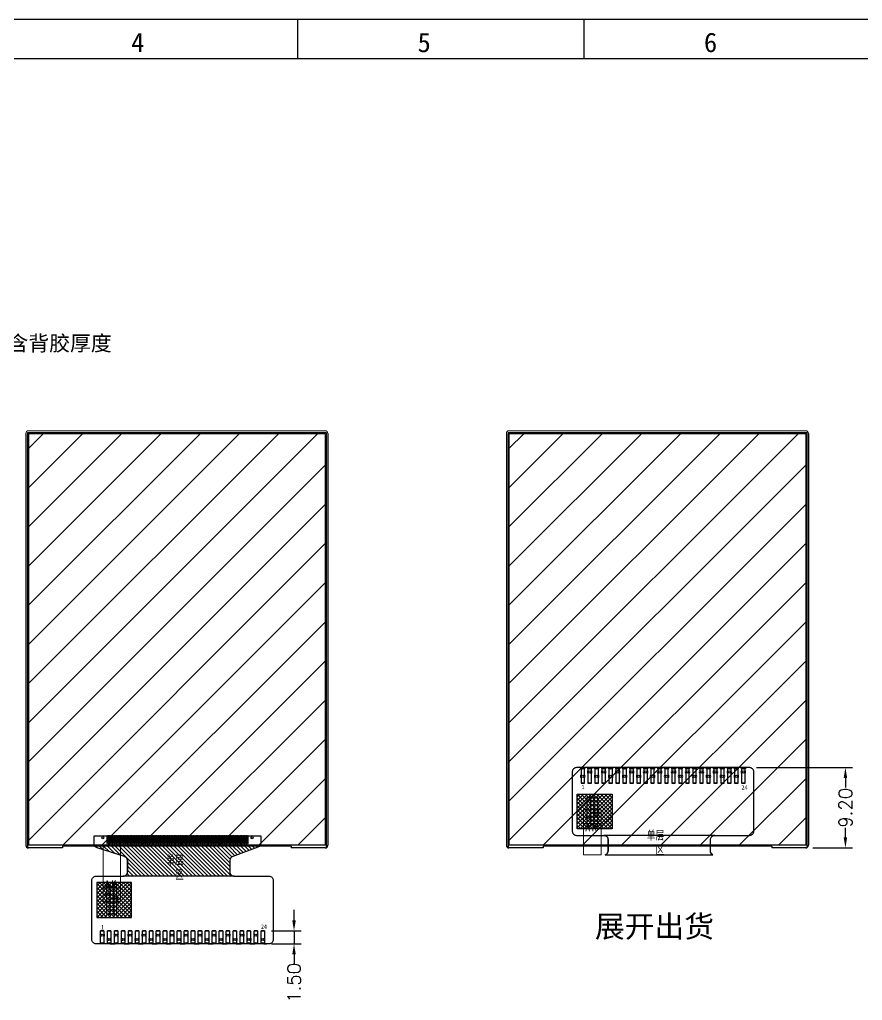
# Model space of a CAD drawing. Header units: millimetres. Extents: x 213 to 484, y 162 to 350.
# Drawn here: x 316.5 to 413.1, y 237.7 to 350.1 of the extents above; entities that cross this region are included whole.
import ezdxf

# ---------------------------------------------------------------- set-up
doc = ezdxf.new("R2010")
doc.units = ezdxf.units.MM
for name, color, linetype in [('2004AFPC', 7, 'Continuous'), ('blu', 6, 'Continuous'), ('DIM', 3, 'Continuous'), ('DRAWING', 7, 'Continuous'), ('FPC', 40, 'Continuous'), ('标 注', 3, 'Continuous')]:
    doc.layers.add(name, color=color, linetype=linetype)
doc.styles.add('RD', font='ROMAND.shx', dxfattribs={"width": 0.8})
doc.styles.get("Standard").update_dxf_attribs({"font": 'txt', "bigfont": 'gbcbig.shx'})
doc.styles.add('宋体', font='', dxfattribs={"width": 0.85, "height": 1})
doc.styles.get('宋体').set_extended_font_data('NSimSun')
doc.dimstyles.new('1206', dxfattribs={"dimtxt": 2.5, "dimasz": 1.8, "dimexe": 0.5, "dimexo": 0.625, "dimtad": 0, "dimzin": 9, "dimdsep": 46, "dimtxsty": 'Standard', "dimcen": 2.5, "dimazin": 0, "dimtfac": 1, "dimtmove": 0, "dimatfit": 3, "dimfxl": 1, "dimtolj": 1, "dimarcsym": 0})
doc.dimstyles.new('ISO-25$0', dxfattribs={"dimscale": 0.8, "dimtxt": 1.9, "dimasz": 1.5, "dimexe": 1, "dimexo": 1, "dimgap": 0.2, "dimtad": 0, "dimzin": 1, "dimdsep": 46, "dimtxsty": 'Standard', "dimcen": 2.5, "dimadec": 0, "dimazin": 0, "dimtp": 1.2, "dimtm": 1.2, "dimtfac": 1, "dimtmove": 0, "dimatfit": 3, "dimfxl": 1, "dimtolj": 1, "dimarcsym": 0})

# ---------------------------------------------------------------- blocks, each defined once
blk = doc.blocks.new('_ClosedBlank')
at = {"layer": 'DIM', "color": 0, "linetype": 'Continuous', "lineweight": -2}
for p, q in [((-1, 0.167), (0, 0)), ((-1, 0.167), (-1, -0.167)), ((0, 0), (-1, -0.167))]:
    blk.add_line(p, q, dxfattribs=at)
blk = doc.blocks.new('*D2')
at = {"layer": 'Defpoints', "color": 0, "ltscale": 3}
for p in [(293.88, 312.91), (293.88, 302.98), (291.94, 302.18)]:
    blk.add_point(p, dxfattribs=at)
at = {"layer": 'DIM', "lineweight": -2, "ltscale": 3}
for p, q in [((290.68, 312.91), (289.42, 312.91)), ((291.94, 302.62), (291.94, 313.26)), ((291.94, 312.91), (293.88, 312.91)), ((293.88, 303.42), (293.88, 313.26)), ((295.14, 312.91), (296.4, 312.91))]:
    blk.add_line(p, q, dxfattribs=at)
at = {"layer": 'DIM', "lineweight": -2, "ltscale": 3, "xscale": 1.26, "yscale": 1.26, "zscale": 1.26}
blk.add_blockref('_ClosedBlank', (291.94, 312.91), dxfattribs=at)
at = {"layer": 'DIM', "lineweight": -2, "ltscale": 3, "xscale": 1.26, "yscale": 1.26, "zscale": 1.26, "rotation": 180}
blk.add_blockref('_ClosedBlank', (293.88, 312.91), dxfattribs=at)
at = {"layer": 'DIM', "ltscale": 3, "insert": (312.18, 312.91), "char_height": 1.75, "attachment_point": 5}
blk.add_mtext('\\A1;{\\fSimSun|b0|i0|c134|p2;1.94%%P0.1MM不包含背胶厚度}', dxfattribs=at)
blk = doc.blocks.new('*D15')
at = {"color": 0, "lineweight": -2}
for p, q in [((400.94, 264.38), (411.93, 264.38)), ((411.13, 263.18), (411.13, 262.1)), ((411.13, 256.38), (411.13, 257.47)), ((407.39, 255.18), (411.93, 255.18))]:
    blk.add_line(p, q, dxfattribs=at)
at = {"color": 0}
for points in [[(410.93, 263.18), (411.33, 263.18), (411.13, 264.38)], [(410.93, 256.38), (411.33, 256.38), (411.13, 255.18)]]:
    blk.add_solid(points, dxfattribs=at)
at = {"layer": 'Defpoints', "color": 0}
for p in [(400.14, 264.38), (406.59, 255.18), (411.13, 255.18)]:
    blk.add_point(p, dxfattribs=at)
at = {"color": 0, "insert": (411.13, 259.78), "char_height": 1.52, "attachment_point": 5, "rotation": 90}
blk.add_mtext('\\A1;9.20', dxfattribs=at)
blk = doc.blocks.new('*D16')
at = {"color": 0, "lineweight": -2}
for p, q in [((347.97, 246.88), (347.97, 248.08)), ((345.4, 245.68), (348.77, 245.68)), ((347.97, 245.68), (347.97, 244.18)), ((345.4, 244.18), (348.77, 244.18)), ((347.97, 242.98), (347.97, 241.78))]:
    blk.add_line(p, q, dxfattribs=at)
at = {"color": 0}
for points in [[(347.77, 246.88), (348.17, 246.88), (347.97, 245.68)], [(347.77, 242.98), (348.17, 242.98), (347.97, 244.18)]]:
    blk.add_solid(points, dxfattribs=at)
at = {"layer": 'Defpoints', "color": 0}
for p in [(344.6, 245.68), (344.6, 244.18), (347.97, 244.18)]:
    blk.add_point(p, dxfattribs=at)
at = {"color": 0, "insert": (347.97, 239.72), "char_height": 1.52, "attachment_point": 5, "rotation": 90}
blk.add_mtext('\\A1;1.50', dxfattribs=at)

msp = doc.modelspace()

# ---------------------------------------------------------------- hatches: boundary and pattern name
h = msp.add_hatch()
h.set_pattern_fill('ANSI37', color=2, scale=0.1, style=0)
h.set_pattern_definition([(225, (667.2451, 508.83823), (0.2245064, -0.2245064), []), (315, (667.2451, 508.83823), (0.2245064, 0.2245064), [])])
h.paths.add_polyline_path([(380.416, 261.348), (380.416, 257.348), (384.416, 257.348), (384.416, 261.348)])
h = msp.add_hatch()
h.set_pattern_fill('ANSI31', color=256, scale=0.1, style=0)
h.set_pattern_definition([(135, (628.23142, 0), (0.2245064, 0.2245064), [])])
h.paths.add_polyline_path([(328.896, 253.727, 0.3183515), (328.561, 254.199), (328.091, 254.346), (328.091, 255.382), (344.02, 255.382, -0.1120136), (343.834, 255.262), (340.949, 254.199, 0.314263), (340.621, 253.73), (340.621, 252.448, 0.4142136), (341.121, 251.948), (328.396, 251.948, 0.4142136), (328.896, 252.448)])
h.paths.add_polyline_path([(326.091, 255.382), (328.091, 255.382), (328.091, 254.346), (326.091, 254.974)])
h.paths.add_polyline_path([(325.433, 255.181, -0.1782075), (325.152, 255.382), (326.091, 255.382), (326.091, 254.974)])
h.paths.add_polyline_path([(335.585, 254.445), (333.055, 254.445), (333.055, 252.89), (335.585, 252.89)], flags=24)
h = msp.add_hatch()
h.set_pattern_fill('ANSI37', color=2, scale=0.1, style=0)
h.set_pattern_definition([(135, (612.19918, -0.27343), (0.2245064, 0.2245064), []), (45, (612.19918, -0.27343), (0.2245064, -0.2245064), [])])
h.paths.add_polyline_path([(329.371, 247.216), (329.371, 251.216), (325.371, 251.216), (325.371, 247.216)])
at = {"layer": 'DIM'}
h = msp.add_hatch(dxfattribs=at)
h.set_pattern_fill('ANSI31', color=2, style=0)
h.set_pattern_definition([(45, (-1861.375, 232.3857), (-2.245064, 2.245064), [])])
h.paths.add_polyline_path([(351.546, 302.682), (317.546, 302.682), (317.546, 255.482), (351.546, 255.482)])
h = msp.add_hatch(dxfattribs=at)
h.set_pattern_fill('ANSI31', color=2, style=0)
h.set_pattern_definition([(45, (-1806.329, 232.3857), (-2.245064, 2.245064), [])])
h.paths.add_polyline_path([(406.592, 302.682), (372.592, 302.682), (372.592, 255.482), (406.592, 255.482)])

# ---------------------------------------------------------------- linework, layer by layer
for p, q in [((396.167, 256.617), (383.441, 256.617)), ((341.121, 251.948), (328.396, 251.948))]:
    msp.add_line(p, q)
at = {"color": 4}
msp.add_line((383.648, 254.382), (395.954, 254.382), dxfattribs=at)
for points in [[(395.954, 254.382, -0.2904101), (395.667, 254.835), (395.667, 256.117, -0.4142136), (396.167, 256.617), (400.142, 256.617, 0.4142136), (400.642, 257.117), (400.642, 263.882, 0.4142136), (400.142, 264.382), (380.342, 264.382, 0.4142136), (379.842, 263.882), (379.842, 257.117, 0.4142136), (380.342, 256.617), (383.441, 256.617, -0.4142136), (383.941, 256.117), (383.941, 254.835), (383.941, 256.117)], [(328.561, 254.199, -0.3183515), (328.896, 253.727, 0.3183515), (328.561, 254.199), (325.433, 255.181, -0.337288), (325.066, 255.663), (325.066, 256.582), (344.161, 256.582), (344.161, 255.731, -0.314263), (343.834, 255.262), (340.949, 254.199, 0.314263), (340.621, 253.73), (340.621, 252.448, 0.4142136), (341.121, 251.948), (345.096, 251.948, -0.4142136), (345.596, 251.448), (345.596, 244.682, -0.4142136), (345.096, 244.182), (325.296, 244.182, -0.4142136), (324.796, 244.682), (324.796, 251.448, -0.4142136), (325.296, 251.948), (328.396, 251.948, 0.4142136), (328.896, 252.448), (328.896, 253.73), (328.896, 252.448)]]:
    msp.add_lwpolyline(points, format="xyb", dxfattribs=at)
at = {"color": 2}
for points in [[(384.416, 257.348), (380.416, 257.348), (380.416, 261.348), (384.416, 261.348)], [(329.371, 251.216), (325.371, 251.216), (325.371, 247.216), (329.371, 247.216)]]:
    msp.add_lwpolyline(points, close=True, dxfattribs=at)
at = {"color": 5}
for points in [[(381.937, 257.592), (381.537, 257.592), (381.537, 260.992), (381.937, 260.992)], [(382.737, 257.592), (382.337, 257.592), (382.337, 260.992), (382.737, 260.992)], [(326.601, 256.582), (326.531, 256.582), (326.531, 255.682), (326.601, 255.682)], [(326.741, 256.582), (326.671, 256.582), (326.671, 255.682), (326.741, 255.682)], [(326.881, 256.582), (326.811, 256.582), (326.811, 255.682), (326.881, 255.682)], [(327.021, 256.582), (326.951, 256.582), (326.951, 255.682), (327.021, 255.682)], [(327.161, 256.582), (327.091, 256.582), (327.091, 255.682), (327.161, 255.682)], [(327.301, 256.582), (327.231, 256.582), (327.231, 255.682), (327.301, 255.682)], [(327.441, 256.582), (327.371, 256.582), (327.371, 255.682), (327.441, 255.682)], [(327.581, 256.582), (327.511, 256.582), (327.511, 255.682), (327.581, 255.682)], [(327.721, 256.582), (327.651, 256.582), (327.651, 255.682), (327.721, 255.682)], [(327.861, 256.582), (327.791, 256.582), (327.791, 255.682), (327.861, 255.682)], [(328.001, 256.582), (327.931, 256.582), (327.931, 255.682), (328.001, 255.682)], [(328.141, 256.582), (328.071, 256.582), (328.071, 255.682), (328.141, 255.682)], [(328.281, 256.582), (328.211, 256.582), (328.211, 255.682), (328.281, 255.682)], [(328.421, 256.582), (328.351, 256.582), (328.351, 255.682), (328.421, 255.682)], [(328.561, 256.582), (328.491, 256.582), (328.491, 255.682), (328.561, 255.682)], [(328.701, 256.582), (328.631, 256.582), (328.631, 255.682), (328.701, 255.682)], [(328.841, 256.582), (328.771, 256.582), (328.771, 255.682), (328.841, 255.682)], [(328.981, 256.582), (328.911, 256.582), (328.911, 255.682), (328.981, 255.682)], [(329.121, 256.582), (329.051, 256.582), (329.051, 255.682), (329.121, 255.682)], [(329.261, 256.582), (329.191, 256.582), (329.191, 255.682), (329.261, 255.682)], [(329.401, 256.582), (329.331, 256.582), (329.331, 255.682), (329.401, 255.682)], [(329.541, 256.582), (329.471, 256.582), (329.471, 255.682), (329.541, 255.682)], [(329.681, 256.582), (329.611, 256.582), (329.611, 255.682), (329.681, 255.682)], [(329.821, 256.582), (329.751, 256.582), (329.751, 255.682), (329.821, 255.682)], [(329.961, 256.582), (329.891, 256.582), (329.891, 255.682), (329.961, 255.682)], [(330.101, 256.582), (330.031, 256.582), (330.031, 255.682), (330.101, 255.682)], [(330.241, 256.582), (330.171, 256.582), (330.171, 255.682), (330.241, 255.682)], [(330.381, 256.582), (330.311, 256.582), (330.311, 255.682), (330.381, 255.682)], [(330.521, 256.582), (330.451, 256.582), (330.451, 255.682), (330.521, 255.682)], [(330.661, 256.582), (330.591, 256.582), (330.591, 255.682), (330.661, 255.682)], [(330.801, 256.582), (330.731, 256.582), (330.731, 255.682), (330.801, 255.682)], [(330.941, 256.582), (330.871, 256.582), (330.871, 255.682), (330.941, 255.682)], [(331.081, 256.582), (331.011, 256.582), (331.011, 255.682), (331.081, 255.682)], [(331.221, 256.582), (331.151, 256.582), (331.151, 255.682), (331.221, 255.682)], [(331.361, 256.582), (331.291, 256.582), (331.291, 255.682), (331.361, 255.682)], [(331.501, 256.582), (331.431, 256.582), (331.431, 255.682), (331.501, 255.682)], [(331.641, 256.582), (331.571, 256.582), (331.571, 255.682), (331.641, 255.682)], [(331.781, 256.582), (331.711, 256.582), (331.711, 255.682), (331.781, 255.682)], [(331.921, 256.582), (331.851, 256.582), (331.851, 255.682), (331.921, 255.682)], [(332.061, 256.582), (331.991, 256.582), (331.991, 255.682), (332.061, 255.682)], [(332.201, 256.582), (332.131, 256.582), (332.131, 255.682), (332.201, 255.682)], [(332.341, 256.582), (332.271, 256.582), (332.271, 255.682), (332.341, 255.682)], [(332.481, 256.582), (332.411, 256.582), (332.411, 255.682), (332.481, 255.682)], [(332.621, 256.582), (332.551, 256.582), (332.551, 255.682), (332.621, 255.682)], [(332.761, 256.582), (332.691, 256.582), (332.691, 255.682), (332.761, 255.682)], [(332.901, 256.582), (332.831, 256.582), (332.831, 255.682), (332.901, 255.682)], [(333.041, 256.582), (332.971, 256.582), (332.971, 255.682), (333.041, 255.682)], [(333.181, 256.582), (333.111, 256.582), (333.111, 255.682), (333.181, 255.682)], [(333.321, 256.582), (333.251, 256.582), (333.251, 255.682), (333.321, 255.682)], [(333.461, 256.582), (333.391, 256.582), (333.391, 255.682), (333.461, 255.682)], [(333.601, 256.582), (333.531, 256.582), (333.531, 255.682), (333.601, 255.682)], [(333.741, 256.582), (333.671, 256.582), (333.671, 255.682), (333.741, 255.682)], [(333.881, 256.582), (333.811, 256.582), (333.811, 255.682), (333.881, 255.682)], [(334.021, 256.582), (333.951, 256.582), (333.951, 255.682), (334.021, 255.682)], [(334.161, 256.582), (334.091, 256.582), (334.091, 255.682), (334.161, 255.682)], [(334.301, 256.582), (334.231, 256.582), (334.231, 255.682), (334.301, 255.682)], [(334.441, 256.582), (334.371, 256.582), (334.371, 255.682), (334.441, 255.682)], [(334.581, 256.582), (334.511, 256.582), (334.511, 255.682), (334.581, 255.682)], [(334.721, 256.582), (334.651, 256.582), (334.651, 255.682), (334.721, 255.682)], [(334.861, 256.582), (334.791, 256.582), (334.791, 255.682), (334.861, 255.682)], [(335.001, 256.582), (334.931, 256.582), (334.931, 255.682), (335.001, 255.682)], [(335.141, 256.582), (335.071, 256.582), (335.071, 255.682), (335.141, 255.682)], [(335.281, 256.582), (335.211, 256.582), (335.211, 255.682), (335.281, 255.682)], [(335.421, 256.582), (335.351, 256.582), (335.351, 255.682), (335.421, 255.682)], [(335.561, 256.582), (335.491, 256.582), (335.491, 255.682), (335.561, 255.682)], [(335.701, 256.582), (335.631, 256.582), (335.631, 255.682), (335.701, 255.682)], [(335.841, 256.582), (335.771, 256.582), (335.771, 255.682), (335.841, 255.682)], [(335.981, 256.582), (335.911, 256.582), (335.911, 255.682), (335.981, 255.682)], [(336.121, 256.582), (336.051, 256.582), (336.051, 255.682), (336.121, 255.682)], [(336.261, 256.582), (336.191, 256.582), (336.191, 255.682), (336.261, 255.682)], [(336.401, 256.582), (336.331, 256.582), (336.331, 255.682), (336.401, 255.682)], [(336.541, 256.582), (336.471, 256.582), (336.471, 255.682), (336.541, 255.682)], [(336.681, 256.582), (336.611, 256.582), (336.611, 255.682), (336.681, 255.682)], [(336.821, 256.582), (336.751, 256.582), (336.751, 255.682), (336.821, 255.682)], [(336.961, 256.582), (336.891, 256.582), (336.891, 255.682), (336.961, 255.682)], [(337.101, 256.582), (337.031, 256.582), (337.031, 255.682), (337.101, 255.682)], [(337.241, 256.582), (337.171, 256.582), (337.171, 255.682), (337.241, 255.682)], [(337.381, 256.582), (337.311, 256.582), (337.311, 255.682), (337.381, 255.682)], [(337.521, 256.582), (337.451, 256.582), (337.451, 255.682), (337.521, 255.682)], [(337.661, 256.582), (337.591, 256.582), (337.591, 255.682), (337.661, 255.682)], [(337.801, 256.582), (337.731, 256.582), (337.731, 255.682), (337.801, 255.682)], [(337.941, 256.582), (337.871, 256.582), (337.871, 255.682), (337.941, 255.682)], [(338.081, 256.582), (338.011, 256.582), (338.011, 255.682), (338.081, 255.682)], [(338.221, 256.582), (338.151, 256.582), (338.151, 255.682), (338.221, 255.682)], [(338.361, 256.582), (338.291, 256.582), (338.291, 255.682), (338.361, 255.682)], [(338.501, 256.582), (338.431, 256.582), (338.431, 255.682), (338.501, 255.682)], [(338.641, 256.582), (338.571, 256.582), (338.571, 255.682), (338.641, 255.682)], [(338.781, 256.582), (338.711, 256.582), (338.711, 255.682), (338.781, 255.682)], [(338.921, 256.582), (338.851, 256.582), (338.851, 255.682), (338.921, 255.682)], [(339.061, 256.582), (338.991, 256.582), (338.991, 255.682), (339.061, 255.682)], [(339.201, 256.582), (339.131, 256.582), (339.131, 255.682), (339.201, 255.682)], [(339.341, 256.582), (339.271, 256.582), (339.271, 255.682), (339.341, 255.682)], [(339.481, 256.582), (339.411, 256.582), (339.411, 255.682), (339.481, 255.682)], [(339.621, 256.582), (339.551, 256.582), (339.551, 255.682), (339.621, 255.682)], [(339.761, 256.582), (339.691, 256.582), (339.691, 255.682), (339.761, 255.682)], [(339.901, 256.582), (339.831, 256.582), (339.831, 255.682), (339.901, 255.682)], [(340.041, 256.582), (339.971, 256.582), (339.971, 255.682), (340.041, 255.682)], [(340.181, 256.582), (340.111, 256.582), (340.111, 255.682), (340.181, 255.682)], [(340.321, 256.582), (340.251, 256.582), (340.251, 255.682), (340.321, 255.682)], [(340.461, 256.582), (340.391, 256.582), (340.391, 255.682), (340.461, 255.682)], [(340.601, 256.582), (340.531, 256.582), (340.531, 255.682), (340.601, 255.682)], [(340.741, 256.582), (340.671, 256.582), (340.671, 255.682), (340.741, 255.682)], [(340.881, 256.582), (340.811, 256.582), (340.811, 255.682), (340.881, 255.682)], [(341.021, 256.582), (340.951, 256.582), (340.951, 255.682), (341.021, 255.682)], [(341.161, 256.582), (341.091, 256.582), (341.091, 255.682), (341.161, 255.682)], [(341.301, 256.582), (341.231, 256.582), (341.231, 255.682), (341.301, 255.682)], [(341.441, 256.582), (341.371, 256.582), (341.371, 255.682), (341.441, 255.682)], [(341.581, 256.582), (341.511, 256.582), (341.511, 255.682), (341.581, 255.682)], [(341.721, 256.582), (341.651, 256.582), (341.651, 255.682), (341.721, 255.682)], [(341.861, 256.582), (341.791, 256.582), (341.791, 255.682), (341.861, 255.682)], [(342.001, 256.582), (341.931, 256.582), (341.931, 255.682), (342.001, 255.682)], [(342.141, 256.582), (342.071, 256.582), (342.071, 255.682), (342.141, 255.682)], [(342.281, 256.582), (342.211, 256.582), (342.211, 255.682), (342.281, 255.682)], [(342.421, 256.582), (342.351, 256.582), (342.351, 255.682), (342.421, 255.682)], [(342.561, 256.582), (342.491, 256.582), (342.491, 255.682), (342.561, 255.682)], [(342.701, 256.582), (342.631, 256.582), (342.631, 255.682), (342.701, 255.682)], [(326.891, 250.972), (326.491, 250.972), (326.491, 247.572), (326.891, 247.572)], [(327.691, 250.972), (327.291, 250.972), (327.291, 247.572), (327.691, 247.572)]]:
    msp.add_lwpolyline(points, close=True, dxfattribs=at)
at = {"color": 4}
msp.add_lwpolyline([(383.607, 254.366, 0.3183515), (383.941, 254.838, -0.3183515), (383.607, 254.366)], format="xyb", close=True, dxfattribs=at)
at = {"color": 5}
for centre in [(326.066, 256.332), (343.166, 256.332)]:
    msp.add_circle(centre, 0.125, dxfattribs=at)
at = {"layer": '2004AFPC', "color": 30, "linetype": 'Continuous'}
for p, q in [((381.712, 264.382), (381.172, 264.382)), ((381.642, 264.382), (381.242, 264.382)), ((381.972, 264.382), (382.512, 264.382)), ((381.972, 264.382), (382.542, 264.382)), ((383.312, 264.382), (382.772, 264.382)), ((383.242, 264.382), (382.842, 264.382)), ((383.572, 264.382), (384.112, 264.382)), ((383.572, 264.382), (384.142, 264.382)), ((384.912, 264.382), (384.372, 264.382)), ((384.842, 264.382), (384.442, 264.382)), ((385.172, 264.382), (385.712, 264.382)), ((385.172, 264.382), (385.742, 264.382)), ((386.512, 264.382), (385.972, 264.382)), ((386.442, 264.382), (386.042, 264.382)), ((386.772, 264.382), (387.312, 264.382)), ((386.772, 264.382), (387.342, 264.382)), ((388.112, 264.382), (387.572, 264.382)), ((388.042, 264.382), (387.642, 264.382)), ((388.372, 264.382), (388.912, 264.382)), ((388.372, 264.382), (388.942, 264.382)), ((389.712, 264.382), (389.172, 264.382)), ((389.642, 264.382), (389.242, 264.382)), ((389.972, 264.382), (390.512, 264.382)), ((389.972, 264.382), (390.542, 264.382)), ((391.312, 264.382), (390.772, 264.382)), ((391.242, 264.382), (390.842, 264.382)), ((391.572, 264.382), (392.112, 264.382)), ((391.572, 264.382), (392.142, 264.382)), ((392.912, 264.382), (392.372, 264.382)), ((392.842, 264.382), (392.442, 264.382)), ((393.172, 264.382), (393.712, 264.382)), ((393.172, 264.382), (393.742, 264.382)), ((394.512, 264.382), (393.972, 264.382)), ((394.442, 264.382), (394.042, 264.382)), ((394.772, 264.382), (395.312, 264.382)), ((394.772, 264.382), (395.342, 264.382)), ((396.112, 264.382), (395.572, 264.382)), ((396.042, 264.382), (395.642, 264.382)), ((396.372, 264.382), (396.912, 264.382)), ((396.372, 264.382), (396.942, 264.382)), ((397.712, 264.382), (397.172, 264.382)), ((397.642, 264.382), (397.242, 264.382)), ((397.972, 264.382), (398.512, 264.382)), ((397.972, 264.382), (398.542, 264.382)), ((399.312, 264.382), (398.772, 264.382)), ((399.242, 264.382), (398.842, 264.382)), ((399.572, 264.382), (399.857, 264.382)), ((381.242, 262.582), (380.842, 262.582)), ((382.042, 262.582), (381.642, 262.582)), ((382.842, 262.582), (382.442, 262.582)), ((383.642, 262.582), (383.242, 262.582)), ((384.442, 262.582), (384.042, 262.582)), ((385.242, 262.582), (384.842, 262.582)), ((386.042, 262.582), (385.642, 262.582)), ((386.842, 262.582), (386.442, 262.582)), ((387.642, 262.582), (387.242, 262.582)), ((388.442, 262.582), (388.042, 262.582)), ((389.242, 262.582), (388.842, 262.582)), ((390.042, 262.582), (389.642, 262.582)), ((390.842, 262.582), (390.442, 262.582)), ((391.642, 262.582), (391.242, 262.582)), ((392.442, 262.582), (392.042, 262.582)), ((393.242, 262.582), (392.842, 262.582)), ((394.042, 262.582), (393.642, 262.582)), ((394.842, 262.582), (394.442, 262.582)), ((395.642, 262.582), (395.242, 262.582)), ((396.442, 262.582), (396.042, 262.582)), ((397.242, 262.582), (396.842, 262.582)), ((398.042, 262.582), (397.642, 262.582)), ((398.842, 262.582), (398.442, 262.582)), ((399.642, 262.582), (399.242, 262.582)), ((326.196, 245.682), (325.796, 245.682)), ((326.996, 245.682), (326.596, 245.682)), ((327.796, 245.682), (327.396, 245.682)), ((328.596, 245.682), (328.196, 245.682)), ((329.396, 245.682), (328.996, 245.682)), ((330.196, 245.682), (329.796, 245.682)), ((330.996, 245.682), (330.596, 245.682)), ((331.796, 245.682), (331.396, 245.682)), ((332.596, 245.682), (332.196, 245.682)), ((333.396, 245.682), (332.996, 245.682)), ((334.196, 245.682), (333.796, 245.682)), ((334.996, 245.682), (334.596, 245.682)), ((335.796, 245.682), (335.396, 245.682)), ((336.596, 245.682), (336.196, 245.682)), ((337.396, 245.682), (336.996, 245.682)), ((338.196, 245.682), (337.796, 245.682)), ((338.996, 245.682), (338.596, 245.682)), ((339.796, 245.682), (339.396, 245.682)), ((340.596, 245.682), (340.196, 245.682)), ((341.396, 245.682), (340.996, 245.682)), ((342.196, 245.682), (341.796, 245.682)), ((342.996, 245.682), (342.596, 245.682)), ((343.796, 245.682), (343.396, 245.682)), ((344.596, 245.682), (344.196, 245.682)), ((326.666, 244.182), (326.126, 244.182)), ((326.596, 244.182), (326.196, 244.182)), ((326.926, 244.182), (327.466, 244.182)), ((326.926, 244.182), (327.496, 244.182)), ((328.266, 244.182), (327.726, 244.182)), ((328.196, 244.182), (327.796, 244.182)), ((328.526, 244.182), (329.066, 244.182)), ((328.526, 244.182), (329.096, 244.182)), ((329.866, 244.182), (329.326, 244.182)), ((329.796, 244.182), (329.396, 244.182)), ((330.126, 244.182), (330.666, 244.182)), ((330.126, 244.182), (330.696, 244.182)), ((331.466, 244.182), (330.926, 244.182)), ((331.396, 244.182), (330.996, 244.182)), ((331.726, 244.182), (332.266, 244.182)), ((331.726, 244.182), (332.296, 244.182)), ((333.066, 244.182), (332.526, 244.182)), ((332.996, 244.182), (332.596, 244.182)), ((333.326, 244.182), (333.866, 244.182)), ((333.326, 244.182), (333.896, 244.182)), ((334.666, 244.182), (334.126, 244.182)), ((334.596, 244.182), (334.196, 244.182)), ((334.926, 244.182), (335.466, 244.182)), ((334.926, 244.182), (335.496, 244.182)), ((336.266, 244.182), (335.726, 244.182)), ((336.196, 244.182), (335.796, 244.182)), ((336.526, 244.182), (337.066, 244.182)), ((336.526, 244.182), (337.096, 244.182)), ((337.866, 244.182), (337.326, 244.182)), ((337.796, 244.182), (337.396, 244.182)), ((338.126, 244.182), (338.666, 244.182)), ((338.126, 244.182), (338.696, 244.182)), ((339.466, 244.182), (338.926, 244.182)), ((339.396, 244.182), (338.996, 244.182)), ((339.726, 244.182), (340.266, 244.182)), ((339.726, 244.182), (340.296, 244.182)), ((341.066, 244.182), (340.526, 244.182)), ((340.996, 244.182), (340.596, 244.182)), ((341.326, 244.182), (341.866, 244.182)), ((341.326, 244.182), (341.896, 244.182)), ((342.666, 244.182), (342.126, 244.182)), ((342.596, 244.182), (342.196, 244.182)), ((342.926, 244.182), (343.466, 244.182)), ((342.926, 244.182), (343.496, 244.182)), ((344.266, 244.182), (343.726, 244.182)), ((344.196, 244.182), (343.796, 244.182)), ((344.526, 244.182), (344.811, 244.182))]:
    msp.add_line(p, q, dxfattribs=at)
for points in [[(380.842, 264.216), (380.842, 263.549)], [(381.242, 263.549), (381.242, 264.216)], [(381.642, 264.216), (381.642, 264.049)], [(382.042, 264.049), (382.042, 264.216)], [(382.442, 264.216), (382.442, 263.549)], [(382.842, 263.549), (382.842, 264.216)], [(383.242, 264.216), (383.242, 264.049)], [(383.642, 264.049), (383.642, 264.216)], [(384.042, 264.216), (384.042, 263.549)], [(384.442, 263.549), (384.442, 264.216)], [(384.842, 264.216), (384.842, 264.049)], [(385.242, 264.049), (385.242, 264.216)], [(385.642, 264.216), (385.642, 263.549)], [(386.042, 263.549), (386.042, 264.216)], [(386.442, 264.216), (386.442, 264.049)], [(386.842, 264.049), (386.842, 264.216)], [(387.242, 264.216), (387.242, 263.549)], [(387.642, 263.549), (387.642, 264.216)], [(388.042, 264.216), (388.042, 264.049)], [(388.442, 264.049), (388.442, 264.216)], [(388.842, 264.216), (388.842, 263.549)], [(389.242, 263.549), (389.242, 264.216)], [(389.642, 264.216), (389.642, 264.049)], [(390.042, 264.049), (390.042, 264.216)], [(390.442, 264.216), (390.442, 263.549)], [(390.842, 263.549), (390.842, 264.216)], [(391.242, 264.216), (391.242, 264.049)], [(391.642, 264.049), (391.642, 264.216)], [(392.042, 264.216), (392.042, 263.549)], [(392.442, 263.549), (392.442, 264.216)], [(392.842, 264.216), (392.842, 264.049)], [(393.242, 264.049), (393.242, 264.216)], [(393.642, 264.216), (393.642, 263.549)], [(394.042, 263.549), (394.042, 264.216)], [(394.442, 264.216), (394.442, 264.049)], [(394.842, 264.049), (394.842, 264.216)], [(395.242, 264.216), (395.242, 263.549)], [(395.642, 263.549), (395.642, 264.216)], [(396.042, 264.216), (396.042, 264.049)], [(396.442, 264.049), (396.442, 264.216)], [(396.842, 264.216), (396.842, 263.549)], [(397.242, 263.549), (397.242, 264.216)], [(397.642, 264.216), (397.642, 264.049)], [(398.042, 264.049), (398.042, 264.216)], [(398.442, 264.216), (398.442, 263.549)], [(398.842, 263.549), (398.842, 264.216)], [(399.242, 264.216), (399.242, 264.049)], [(399.642, 264.049), (399.642, 264.216)], [(380.842, 263.216), (380.842, 262.582), (381.242, 262.582), (381.242, 263.216)], [(381.642, 263.716), (381.642, 262.582), (382.042, 262.582), (382.042, 263.716)], [(382.442, 263.216), (382.442, 262.582), (382.842, 262.582), (382.842, 263.216)], [(383.242, 263.716), (383.242, 262.582), (383.642, 262.582), (383.642, 263.716)], [(384.042, 263.216), (384.042, 262.582), (384.442, 262.582), (384.442, 263.216)], [(384.842, 263.716), (384.842, 262.582), (385.242, 262.582), (385.242, 263.716)], [(385.642, 263.216), (385.642, 262.582), (386.042, 262.582), (386.042, 263.216)], [(386.442, 263.716), (386.442, 262.582), (386.842, 262.582), (386.842, 263.716)], [(387.242, 263.216), (387.242, 262.582), (387.642, 262.582), (387.642, 263.216)], [(388.042, 263.716), (388.042, 262.582), (388.442, 262.582), (388.442, 263.716)], [(388.842, 263.216), (388.842, 262.582), (389.242, 262.582), (389.242, 263.216)], [(389.642, 263.716), (389.642, 262.582), (390.042, 262.582), (390.042, 263.716)], [(390.442, 263.216), (390.442, 262.582), (390.842, 262.582), (390.842, 263.216)], [(391.242, 263.716), (391.242, 262.582), (391.642, 262.582), (391.642, 263.716)], [(392.042, 263.216), (392.042, 262.582), (392.442, 262.582), (392.442, 263.216)], [(392.842, 263.716), (392.842, 262.582), (393.242, 262.582), (393.242, 263.716)], [(393.642, 263.216), (393.642, 262.582), (394.042, 262.582), (394.042, 263.216)], [(394.442, 263.716), (394.442, 262.582), (394.842, 262.582), (394.842, 263.716)], [(395.242, 263.216), (395.242, 262.582), (395.642, 262.582), (395.642, 263.216)], [(396.042, 263.716), (396.042, 262.582), (396.442, 262.582), (396.442, 263.716)], [(396.842, 263.216), (396.842, 262.582), (397.242, 262.582), (397.242, 263.216)], [(397.642, 263.716), (397.642, 262.582), (398.042, 262.582), (398.042, 263.716)], [(398.442, 263.216), (398.442, 262.582), (398.842, 262.582), (398.842, 263.216)], [(399.242, 263.716), (399.242, 262.582), (399.642, 262.582), (399.642, 263.716)], [(325.796, 245.349), (325.796, 245.682), (326.196, 245.682), (326.196, 245.349)], [(325.796, 244.349), (325.796, 245.016)], [(326.196, 245.016), (326.196, 244.349)], [(326.596, 244.849), (326.596, 245.682), (326.996, 245.682), (326.996, 244.849)], [(327.396, 245.349), (327.396, 245.682), (327.796, 245.682), (327.796, 245.349)], [(327.396, 244.349), (327.396, 245.016)], [(327.796, 245.016), (327.796, 244.349)], [(328.196, 244.849), (328.196, 245.682), (328.596, 245.682), (328.596, 244.849)], [(328.996, 245.349), (328.996, 245.682), (329.396, 245.682), (329.396, 245.349)], [(328.996, 244.349), (328.996, 245.016)], [(329.396, 245.016), (329.396, 244.349)], [(329.796, 244.849), (329.796, 245.682), (330.196, 245.682), (330.196, 244.849)], [(330.596, 245.349), (330.596, 245.682), (330.996, 245.682), (330.996, 245.349)], [(330.596, 244.349), (330.596, 245.016)], [(330.996, 245.016), (330.996, 244.349)], [(331.396, 244.849), (331.396, 245.682), (331.796, 245.682), (331.796, 244.849)], [(332.196, 245.349), (332.196, 245.682), (332.596, 245.682), (332.596, 245.349)], [(332.196, 244.349), (332.196, 245.016)], [(332.596, 245.016), (332.596, 244.349)], [(332.996, 244.849), (332.996, 245.682), (333.396, 245.682), (333.396, 244.849)], [(333.796, 245.349), (333.796, 245.682), (334.196, 245.682), (334.196, 245.349)], [(333.796, 244.349), (333.796, 245.016)], [(334.196, 245.016), (334.196, 244.349)], [(334.596, 244.849), (334.596, 245.682), (334.996, 245.682), (334.996, 244.849)], [(335.396, 245.349), (335.396, 245.682), (335.796, 245.682), (335.796, 245.349)], [(335.396, 244.349), (335.396, 245.016)], [(335.796, 245.016), (335.796, 244.349)], [(336.196, 244.849), (336.196, 245.682), (336.596, 245.682), (336.596, 244.849)], [(336.996, 245.349), (336.996, 245.682), (337.396, 245.682), (337.396, 245.349)], [(336.996, 244.349), (336.996, 245.016)], [(337.396, 245.016), (337.396, 244.349)], [(337.796, 244.849), (337.796, 245.682), (338.196, 245.682), (338.196, 244.849)], [(338.596, 245.349), (338.596, 245.682), (338.996, 245.682), (338.996, 245.349)], [(338.596, 244.349), (338.596, 245.016)], [(338.996, 245.016), (338.996, 244.349)], [(339.396, 244.849), (339.396, 245.682), (339.796, 245.682), (339.796, 244.849)], [(340.196, 245.349), (340.196, 245.682), (340.596, 245.682), (340.596, 245.349)], [(340.196, 244.349), (340.196, 245.016)], [(340.596, 245.016), (340.596, 244.349)], [(340.996, 244.849), (340.996, 245.682), (341.396, 245.682), (341.396, 244.849)], [(341.796, 245.349), (341.796, 245.682), (342.196, 245.682), (342.196, 245.349)], [(341.796, 244.349), (341.796, 245.016)], [(342.196, 245.016), (342.196, 244.349)], [(342.596, 244.849), (342.596, 245.682), (342.996, 245.682), (342.996, 244.849)], [(343.396, 245.349), (343.396, 245.682), (343.796, 245.682), (343.796, 245.349)], [(343.396, 244.349), (343.396, 245.016)], [(343.796, 245.016), (343.796, 244.349)], [(344.196, 244.849), (344.196, 245.682), (344.596, 245.682), (344.596, 244.849)], [(326.596, 244.349), (326.596, 244.516)], [(326.996, 244.516), (326.996, 244.349)], [(328.196, 244.349), (328.196, 244.516)], [(328.596, 244.516), (328.596, 244.349)], [(329.796, 244.349), (329.796, 244.516)], [(330.196, 244.516), (330.196, 244.349)], [(331.396, 244.349), (331.396, 244.516)], [(331.796, 244.516), (331.796, 244.349)], [(332.996, 244.349), (332.996, 244.516)], [(333.396, 244.516), (333.396, 244.349)], [(334.596, 244.349), (334.596, 244.516)], [(334.996, 244.516), (334.996, 244.349)], [(336.196, 244.349), (336.196, 244.516)], [(336.596, 244.516), (336.596, 244.349)], [(337.796, 244.349), (337.796, 244.516)], [(338.196, 244.516), (338.196, 244.349)], [(339.396, 244.349), (339.396, 244.516)], [(339.796, 244.516), (339.796, 244.349)], [(340.996, 244.349), (340.996, 244.516)], [(341.396, 244.516), (341.396, 244.349)], [(342.596, 244.349), (342.596, 244.516)], [(342.996, 244.516), (342.996, 244.349)], [(344.196, 244.349), (344.196, 244.516)], [(344.596, 244.516), (344.596, 244.349)]]:
    msp.add_lwpolyline(points, dxfattribs=at)
for centre in [(381.042, 263.382), (381.842, 263.882), (382.642, 263.382), (383.442, 263.882), (384.242, 263.382), (385.042, 263.882), (385.842, 263.382), (386.642, 263.882), (387.442, 263.382), (388.242, 263.882), (389.042, 263.382), (389.842, 263.882), (390.642, 263.382), (391.442, 263.882), (392.242, 263.382), (393.042, 263.882), (393.842, 263.382), (394.642, 263.882), (395.442, 263.382), (396.242, 263.882), (397.042, 263.382), (397.842, 263.882), (398.642, 263.382), (399.442, 263.882), (325.996, 245.182), (327.596, 245.182), (329.196, 245.182), (330.796, 245.182), (332.396, 245.182), (333.996, 245.182), (335.596, 245.182), (337.196, 245.182), (338.796, 245.182), (340.396, 245.182), (341.996, 245.182), (343.596, 245.182), (326.796, 244.682), (328.396, 244.682), (329.996, 244.682), (331.596, 244.682), (333.196, 244.682), (334.796, 244.682), (336.396, 244.682), (337.996, 244.682), (339.596, 244.682), (341.196, 244.682), (342.796, 244.682), (344.396, 244.682)]:
    msp.add_circle(centre, 0.13, dxfattribs=at)
for centre, radius, start, end in [((381.042, 264.382), 0.26, 180, 219.71514), ((381.042, 264.382), 0.13, 180, 0), ((381.042, 264.382), 0.26, 320.28486, 0), ((381.842, 264.382), 0.26, 180, 219.71514), ((381.842, 264.382), 0.13, 180, 0), ((381.842, 264.382), 0.26, 320.28486, 0), ((382.642, 264.382), 0.26, 180, 219.71514), ((382.642, 264.382), 0.13, 180, 0), ((382.642, 264.382), 0.26, 320.28486, 0), ((383.442, 264.382), 0.26, 180, 219.71514), ((383.442, 264.382), 0.13, 180, 0), ((383.442, 264.382), 0.26, 320.28486, 0), ((384.242, 264.382), 0.26, 180, 219.71514), ((384.242, 264.382), 0.13, 180, 0), ((384.242, 264.382), 0.26, 320.28486, 0), ((385.042, 264.382), 0.26, 180, 219.71514), ((385.042, 264.382), 0.13, 180, 0), ((385.042, 264.382), 0.26, 320.28486, 0), ((385.842, 264.382), 0.26, 180, 219.71514), ((385.842, 264.382), 0.13, 180, 0), ((385.842, 264.382), 0.26, 320.28486, 0), ((386.642, 264.382), 0.26, 180, 219.71514), ((386.642, 264.382), 0.13, 180, 0), ((386.642, 264.382), 0.26, 320.28486, 0), ((387.442, 264.382), 0.26, 180, 219.71514), ((387.442, 264.382), 0.13, 180, 0), ((387.442, 264.382), 0.26, 320.28486, 0), ((388.242, 264.382), 0.26, 180, 219.71514), ((388.242, 264.382), 0.13, 180, 0), ((388.242, 264.382), 0.26, 320.28486, 0), ((389.042, 264.382), 0.26, 180, 219.71514), ((389.042, 264.382), 0.13, 180, 0), ((389.042, 264.382), 0.26, 320.28486, 0), ((389.842, 264.382), 0.26, 180, 219.71514), ((389.842, 264.382), 0.13, 180, 0), ((389.842, 264.382), 0.26, 320.28486, 0), ((390.642, 264.382), 0.26, 180, 219.71514), ((390.642, 264.382), 0.13, 180, 0), ((390.642, 264.382), 0.26, 320.28486, 0), ((391.442, 264.382), 0.26, 180, 219.71514), ((391.442, 264.382), 0.13, 180, 0), ((391.442, 264.382), 0.26, 320.28486, 0), ((392.242, 264.382), 0.26, 180, 219.71514), ((392.242, 264.382), 0.13, 180, 0), ((392.242, 264.382), 0.26, 320.28486, 0), ((393.042, 264.382), 0.26, 180, 219.71514), ((393.042, 264.382), 0.13, 180, 0), ((393.042, 264.382), 0.26, 320.28486, 0), ((393.842, 264.382), 0.26, 180, 219.71514), ((393.842, 264.382), 0.13, 180, 0), ((393.842, 264.382), 0.26, 320.28486, 0), ((394.642, 264.382), 0.26, 180, 219.71514), ((394.642, 264.382), 0.13, 180, 0), ((394.642, 264.382), 0.26, 320.28486, 0), ((395.442, 264.382), 0.26, 180, 219.71514), ((395.442, 264.382), 0.13, 180, 0), ((395.442, 264.382), 0.26, 320.28486, 0), ((396.242, 264.382), 0.26, 180, 219.71514), ((396.242, 264.382), 0.13, 180, 0), ((396.242, 264.382), 0.26, 320.28486, 0), ((397.042, 264.382), 0.26, 180, 219.71514), ((397.042, 264.382), 0.13, 180, 0), ((397.042, 264.382), 0.26, 320.28486, 0), ((397.842, 264.382), 0.26, 180, 219.71514), ((397.842, 264.382), 0.13, 180, 0), ((397.842, 264.382), 0.26, 320.28486, 0), ((398.642, 264.382), 0.26, 180, 219.71514), ((398.642, 264.382), 0.13, 180, 0), ((398.642, 264.382), 0.26, 320.28486, 0), ((399.442, 264.382), 0.26, 180, 219.71514), ((399.442, 264.382), 0.13, 180, 0), ((399.442, 264.382), 0.26, 320.28486, 0), ((381.042, 263.382), 0.26, 140.28486, 219.71514), ((381.042, 263.382), 0.26, 320.28486, 39.71514), ((381.842, 263.882), 0.26, 140.28486, 219.71514), ((381.842, 263.882), 0.26, 320.28486, 39.71514), ((382.642, 263.382), 0.26, 140.28486, 219.71514), ((382.642, 263.382), 0.26, 320.28486, 39.71514), ((383.442, 263.882), 0.26, 140.28486, 219.71514), ((383.442, 263.882), 0.26, 320.28486, 39.71514), ((384.242, 263.382), 0.26, 140.28486, 219.71514), ((384.242, 263.382), 0.26, 320.28486, 39.71514), ((385.042, 263.882), 0.26, 140.28486, 219.71514), ((385.042, 263.882), 0.26, 320.28486, 39.71514), ((385.842, 263.382), 0.26, 140.28486, 219.71514), ((385.842, 263.382), 0.26, 320.28486, 39.71514), ((386.642, 263.882), 0.26, 140.28486, 219.71514), ((386.642, 263.882), 0.26, 320.28486, 39.71514), ((387.442, 263.382), 0.26, 140.28486, 219.71514), ((387.442, 263.382), 0.26, 320.28486, 39.71514), ((388.242, 263.882), 0.26, 140.28486, 219.71514), ((388.242, 263.882), 0.26, 320.28486, 39.71514), ((389.042, 263.382), 0.26, 140.28486, 219.71514), ((389.042, 263.382), 0.26, 320.28486, 39.71514), ((389.842, 263.882), 0.26, 140.28486, 219.71514), ((389.842, 263.882), 0.26, 320.28486, 39.71514), ((390.642, 263.382), 0.26, 140.28486, 219.71514), ((390.642, 263.382), 0.26, 320.28486, 39.71514), ((391.442, 263.882), 0.26, 140.28486, 219.71514), ((391.442, 263.882), 0.26, 320.28486, 39.71514), ((392.242, 263.382), 0.26, 140.28486, 219.71514), ((392.242, 263.382), 0.26, 320.28486, 39.71514), ((393.042, 263.882), 0.26, 140.28486, 219.71514), ((393.042, 263.882), 0.26, 320.28486, 39.71514), ((393.842, 263.382), 0.26, 140.28486, 219.71514), ((393.842, 263.382), 0.26, 320.28486, 39.71514), ((394.642, 263.882), 0.26, 140.28486, 219.71514), ((394.642, 263.882), 0.26, 320.28486, 39.71514), ((395.442, 263.382), 0.26, 140.28486, 219.71514), ((395.442, 263.382), 0.26, 320.28486, 39.71514), ((396.242, 263.882), 0.26, 140.28486, 219.71514), ((396.242, 263.882), 0.26, 320.28486, 39.71514), ((397.042, 263.382), 0.26, 140.28486, 219.71514), ((397.042, 263.382), 0.26, 320.28486, 39.71514), ((397.842, 263.882), 0.26, 140.28486, 219.71514), ((397.842, 263.882), 0.26, 320.28486, 39.71514), ((398.642, 263.382), 0.26, 140.28486, 219.71514), ((398.642, 263.382), 0.26, 320.28486, 39.71514), ((399.442, 263.882), 0.26, 140.28486, 219.71514), ((399.442, 263.882), 0.26, 320.28486, 39.71514), ((325.996, 245.182), 0.26, 140.28486, 219.71514), ((325.996, 245.182), 0.26, 320.28486, 39.71514), ((327.596, 245.182), 0.26, 140.28486, 219.71514), ((327.596, 245.182), 0.26, 320.28486, 39.71514), ((329.196, 245.182), 0.26, 140.28486, 219.71514), ((329.196, 245.182), 0.26, 320.28486, 39.71514), ((330.796, 245.182), 0.26, 140.28486, 219.71514), ((330.796, 245.182), 0.26, 320.28486, 39.71514), ((332.396, 245.182), 0.26, 140.28486, 219.71514), ((332.396, 245.182), 0.26, 320.28486, 39.71514), ((333.996, 245.182), 0.26, 140.28486, 219.71514), ((333.996, 245.182), 0.26, 320.28486, 39.71514), ((335.596, 245.182), 0.26, 140.28486, 219.71514), ((335.596, 245.182), 0.26, 320.28486, 39.71514), ((337.196, 245.182), 0.26, 140.28486, 219.71514), ((337.196, 245.182), 0.26, 320.28486, 39.71514), ((338.796, 245.182), 0.26, 140.28486, 219.71514), ((338.796, 245.182), 0.26, 320.28486, 39.71514), ((340.396, 245.182), 0.26, 140.28486, 219.71514), ((340.396, 245.182), 0.26, 320.28486, 39.71514), ((341.996, 245.182), 0.26, 140.28486, 219.71514), ((341.996, 245.182), 0.26, 320.28486, 39.71514), ((343.596, 245.182), 0.26, 140.28486, 219.71514), ((343.596, 245.182), 0.26, 320.28486, 39.71514), ((325.996, 244.182), 0.26, 140.28486, 180), ((325.996, 244.182), 0.13, 360, 180), ((325.996, 244.182), 0.26, 360, 39.71514), ((326.796, 244.682), 0.26, 140.28486, 219.71514), ((326.796, 244.182), 0.26, 140.28486, 180), ((326.796, 244.182), 0.13, 360, 180), ((326.796, 244.682), 0.26, 320.28486, 39.71514), ((326.796, 244.182), 0.26, 360, 39.71514), ((327.596, 244.182), 0.26, 140.28486, 180), ((327.596, 244.182), 0.13, 360, 180), ((327.596, 244.182), 0.26, 360, 39.71514), ((328.396, 244.682), 0.26, 140.28486, 219.71514), ((328.396, 244.182), 0.26, 140.28486, 180), ((328.396, 244.182), 0.13, 360, 180), ((328.396, 244.682), 0.26, 320.28486, 39.71514), ((328.396, 244.182), 0.26, 360, 39.71514), ((329.196, 244.182), 0.26, 140.28486, 180), ((329.196, 244.182), 0.13, 360, 180), ((329.196, 244.182), 0.26, 360, 39.71514), ((329.996, 244.682), 0.26, 140.28486, 219.71514), ((329.996, 244.182), 0.26, 140.28486, 180), ((329.996, 244.182), 0.13, 360, 180), ((329.996, 244.682), 0.26, 320.28486, 39.71514), ((329.996, 244.182), 0.26, 360, 39.71514), ((330.796, 244.182), 0.26, 140.28486, 180), ((330.796, 244.182), 0.13, 360, 180), ((330.796, 244.182), 0.26, 360, 39.71514), ((331.596, 244.682), 0.26, 140.28486, 219.71514), ((331.596, 244.182), 0.26, 140.28486, 180), ((331.596, 244.182), 0.13, 360, 180), ((331.596, 244.682), 0.26, 320.28486, 39.71514), ((331.596, 244.182), 0.26, 360, 39.71514), ((332.396, 244.182), 0.26, 140.28486, 180), ((332.396, 244.182), 0.13, 360, 180), ((332.396, 244.182), 0.26, 360, 39.71514), ((333.196, 244.682), 0.26, 140.28486, 219.71514), ((333.196, 244.182), 0.26, 140.28486, 180), ((333.196, 244.182), 0.13, 360, 180), ((333.196, 244.682), 0.26, 320.28486, 39.71514), ((333.196, 244.182), 0.26, 360, 39.71514), ((333.996, 244.182), 0.26, 140.28486, 180), ((333.996, 244.182), 0.13, 360, 180), ((333.996, 244.182), 0.26, 360, 39.71514), ((334.796, 244.682), 0.26, 140.28486, 219.71514), ((334.796, 244.182), 0.26, 140.28486, 180), ((334.796, 244.182), 0.13, 360, 180), ((334.796, 244.682), 0.26, 320.28486, 39.71514), ((334.796, 244.182), 0.26, 360, 39.71514), ((335.596, 244.182), 0.26, 140.28486, 180), ((335.596, 244.182), 0.13, 360, 180), ((335.596, 244.182), 0.26, 360, 39.71514), ((336.396, 244.682), 0.26, 140.28486, 219.71514), ((336.396, 244.182), 0.26, 140.28486, 180), ((336.396, 244.182), 0.13, 360, 180), ((336.396, 244.682), 0.26, 320.28486, 39.71514), ((336.396, 244.182), 0.26, 360, 39.71514), ((337.196, 244.182), 0.26, 140.28486, 180), ((337.196, 244.182), 0.13, 360, 180), ((337.196, 244.182), 0.26, 360, 39.71514), ((337.996, 244.682), 0.26, 140.28486, 219.71514), ((337.996, 244.182), 0.26, 140.28486, 180), ((337.996, 244.182), 0.13, 360, 180), ((337.996, 244.682), 0.26, 320.28486, 39.71514), ((337.996, 244.182), 0.26, 360, 39.71514), ((338.796, 244.182), 0.26, 140.28486, 180), ((338.796, 244.182), 0.13, 360, 180), ((338.796, 244.182), 0.26, 360, 39.71514), ((339.596, 244.682), 0.26, 140.28486, 219.71514), ((339.596, 244.182), 0.26, 140.28486, 180), ((339.596, 244.182), 0.13, 360, 180), ((339.596, 244.682), 0.26, 320.28486, 39.71514), ((339.596, 244.182), 0.26, 360, 39.71514), ((340.396, 244.182), 0.26, 140.28486, 180), ((340.396, 244.182), 0.13, 360, 180), ((340.396, 244.182), 0.26, 360, 39.71514), ((341.196, 244.682), 0.26, 140.28486, 219.71514), ((341.196, 244.182), 0.26, 140.28486, 180), ((341.196, 244.182), 0.13, 360, 180), ((341.196, 244.682), 0.26, 320.28486, 39.71514), ((341.196, 244.182), 0.26, 360, 39.71514), ((341.996, 244.182), 0.26, 140.28486, 180), ((341.996, 244.182), 0.13, 360, 180), ((341.996, 244.182), 0.26, 360, 39.71514), ((342.796, 244.682), 0.26, 140.28486, 219.71514), ((342.796, 244.182), 0.26, 140.28486, 180), ((342.796, 244.182), 0.13, 360, 180), ((342.796, 244.682), 0.26, 320.28486, 39.71514), ((342.796, 244.182), 0.26, 360, 39.71514), ((343.596, 244.182), 0.26, 140.28486, 180), ((343.596, 244.182), 0.13, 360, 180), ((343.596, 244.182), 0.26, 360, 39.71514), ((344.396, 244.682), 0.26, 140.28486, 219.71514), ((344.396, 244.182), 0.26, 140.28486, 180), ((344.396, 244.182), 0.13, 360, 180), ((344.396, 244.682), 0.26, 320.28486, 39.71514), ((344.396, 244.182), 0.26, 360, 39.71514)]:
    msp.add_arc(centre, radius, start, end, dxfattribs=at)
at = {"layer": 'blu', "color": 0, "lineweight": 5}
for p, q in [((317.446, 302.782), (351.646, 302.782)), ((317.546, 302.982), (351.546, 302.982)), ((372.492, 302.782), (406.692, 302.782)), ((372.592, 302.982), (406.592, 302.982))]:
    msp.add_line(p, q, dxfattribs=at)
at = {"layer": 'DIM', "color": 7}
for p, q in [((317.246, 302.682), (317.246, 255.482)), ((317.446, 302.782), (317.446, 255.182)), ((351.646, 302.782), (351.646, 255.182)), ((351.846, 302.682), (351.846, 255.482)), ((372.292, 302.682), (372.292, 255.482)), ((372.492, 302.782), (372.492, 255.182)), ((406.692, 302.782), (406.692, 255.182)), ((406.892, 302.682), (406.892, 255.482)), ((321.446, 255.182), (317.546, 255.182)), ((321.446, 255.382), (321.446, 255.182)), ((347.646, 255.382), (321.446, 255.382)), ((344.02, 255.382), (325.152, 255.382)), ((347.646, 255.382), (347.646, 255.182)), ((351.546, 255.182), (347.646, 255.182)), ((376.492, 255.182), (372.592, 255.182)), ((376.492, 255.382), (376.492, 255.182)), ((402.692, 255.382), (376.492, 255.382)), ((402.692, 255.382), (402.692, 255.182)), ((406.592, 255.182), (402.692, 255.182))]:
    msp.add_line(p, q, dxfattribs=at)
at = {"layer": 'DIM', "color": 2}
for p, q in [((317.546, 302.682), (317.546, 255.482)), ((317.546, 302.682), (351.546, 302.682)), ((351.546, 302.682), (351.546, 255.482)), ((372.592, 302.682), (372.592, 255.482)), ((372.592, 302.682), (406.592, 302.682)), ((406.592, 302.682), (406.592, 255.482)), ((351.546, 255.482), (317.546, 255.482)), ((406.592, 255.482), (372.592, 255.482))]:
    msp.add_line(p, q, dxfattribs=at)
at = {"layer": 'DIM', "color": 0, "lineweight": 5}
for centre, start, end in [((317.546, 302.682), 90, 180), ((351.546, 302.682), 0, 90), ((372.592, 302.682), 90, 180), ((406.592, 302.682), 0, 90)]:
    msp.add_arc(centre, 0.3, start, end, dxfattribs=at)
at = {"layer": 'DIM', "color": 7}
for centre, start, end in [((317.546, 255.482), 180, 270), ((351.546, 255.482), 270, 0), ((372.592, 255.482), 180, 270), ((406.592, 255.482), 270, 0)]:
    msp.add_arc(centre, 0.3, start, end, dxfattribs=at)
at = {"layer": 'DRAWING', "color": 7, "linetype": 'Continuous'}
for p, q in [((484.097, 350.095), (212.719, 350.095)), ((348.409, 345.621), (348.409, 350.095)), ((381.213, 345.621), (381.213, 350.095)), ((217.193, 345.621), (479.626, 345.621))]:
    msp.add_line(p, q, dxfattribs=at)
at = {"layer": 'FPC', "lineweight": 5}
for p, q in [((381.137, 259.392), (381.137, 254.382)), ((381.612, 259.592), (381.337, 259.592)), ((381.537, 258.916), (381.537, 259.369)), ((382.412, 259.592), (381.862, 259.592)), ((381.937, 258.916), (381.937, 259.369)), ((382.337, 259.316), (382.337, 259.369)), ((382.337, 257.992), (382.337, 258.869)), ((382.937, 259.592), (382.662, 259.592)), ((382.737, 259.316), (382.737, 259.369)), ((382.737, 257.992), (382.737, 258.869)), ((383.137, 259.392), (383.137, 254.382)), ((383.137, 257.992), (381.137, 257.992)), ((381.537, 257.992), (381.537, 258.469)), ((381.937, 257.992), (381.937, 258.469)), ((326.091, 249.172), (326.091, 255.382)), ((328.091, 249.172), (328.091, 255.382)), ((381.137, 254.382), (383.137, 254.382)), ((328.091, 250.572), (326.091, 250.572)), ((326.491, 250.572), (326.491, 250.096)), ((326.491, 249.649), (326.491, 249.196)), ((326.891, 250.572), (326.891, 250.096)), ((326.891, 249.649), (326.891, 249.196)), ((327.291, 250.572), (327.291, 249.696)), ((327.691, 250.572), (327.691, 249.696)), ((326.566, 248.972), (326.291, 248.972)), ((327.366, 248.972), (326.816, 248.972)), ((327.291, 249.249), (327.291, 249.196)), ((327.891, 248.972), (327.616, 248.972)), ((327.691, 249.249), (327.691, 249.196))]:
    msp.add_line(p, q, dxfattribs=at)
for centre in [(381.737, 258.692), (382.537, 259.092), (326.691, 249.872), (327.491, 249.472)]:
    msp.add_circle(centre, 0.15, dxfattribs=at)
for centre, radius, start, end in [((381.337, 259.392), 0.2, 90, 180), ((381.737, 259.592), 0.3, 180, 228.18969), ((381.737, 258.692), 0.3, 131.81031, 228.18969), ((381.737, 259.592), 0.125, 180, 0), ((381.737, 259.592), 0.3, 311.81031, 0), ((381.737, 258.692), 0.3, 311.81031, 48.18969), ((382.537, 259.592), 0.3, 180, 228.18969), ((382.537, 259.092), 0.3, 131.81031, 228.18969), ((382.537, 259.592), 0.125, 180, 0), ((382.537, 259.592), 0.3, 311.81031, 0), ((382.537, 259.092), 0.3, 311.81031, 48.18969), ((382.937, 259.392), 0.2, 360, 90), ((326.691, 249.872), 0.3, 131.81031, 228.18969), ((326.691, 249.872), 0.3, 311.81031, 48.18969), ((327.491, 249.472), 0.3, 131.81031, 228.18969), ((327.491, 249.472), 0.3, 311.81031, 48.18969), ((326.291, 249.172), 0.2, 180, 270), ((326.691, 248.972), 0.3, 131.81031, 180), ((326.691, 248.972), 0.125, 0, 180), ((326.691, 248.972), 0.3, 360, 48.18969), ((327.491, 248.972), 0.3, 131.81031, 180), ((327.491, 248.972), 0.125, 360, 180), ((327.491, 248.972), 0.3, 360, 48.18969), ((327.891, 249.172), 0.2, 270, 0)]:
    msp.add_arc(centre, radius, start, end, dxfattribs=at)

# ---------------------------------------------------------------- texts
at = {"char_height": 0.5, "style": '宋体'}
for s, insert, width, attachment_point in [('1', (380.903, 261.912), 0.07738, 7), ('24', (399.223, 261.863), 1.14222, 7), ('1', (325.857, 246.353), 0.07738, 1), ('24', (344.177, 246.402), 1.14222, 1)]:
    msp.add_mtext(s, dxfattribs=dict(at, insert=insert, width=width, attachment_point=attachment_point))
at = {"char_height": 1, "width": 2.4721}
for insert, attachment_point in [((390.38, 254.37), 9), ((335.335, 254.195), 3)]:
    msp.add_mtext('单层区', dxfattribs=dict(at, insert=insert, attachment_point=attachment_point))
at = {"layer": 'DIM', "lineweight": 5, "char_height": 0.766, "width": 0.40041, "style": 'RD'}
for s, insert, attachment_point in [('A', (381.854, 257.104), 9), ('K', (382.663, 257.104), 9), ('A', (326.808, 251.46), 3), ('K', (327.617, 251.46), 3)]:
    msp.add_mtext(s, dxfattribs=dict(at, insert=insert, attachment_point=attachment_point))
at = {"layer": 'DRAWING', "color": 7, "linetype": 'Continuous', "style": '宋体'}
for s, p in [('4', (329.315, 346.366)), ('5', (362.119, 346.366)), ('6', (394.924, 346.366))]:
    msp.add_text(s, height=2.235, dxfattribs=at).set_placement(p)
at = {"layer": '标 注', "color": 1, "style": '宋体'}
msp.add_text('展开出货', height=2.5, dxfattribs=at).set_placement((382.439, 244.928))

# ---------------------------------------------------------------- dimensions: what is measured, and where the dimension line sits
for base, p1, p2, picture, middle in [((411.132, 255.182), (400.142, 264.382), (406.592, 255.182), '*D15', (411.132, 259.782)), ((347.975, 244.182), (344.596, 245.682), (344.596, 244.182), '*D16', (347.975, 239.722))]:
    dim = msp.add_linear_dim(base=base, p1=p1, p2=p2, angle=90, dimstyle='ISO-25$0')
    dim.commit()
    dim.dimension.update_dxf_attribs({"geometry": picture, "text_midpoint": middle})
at = {"layer": 'DIM', "color": 0, "ltscale": 3}
dim = msp.add_linear_dim(base=(293.877, 312.913), p1=(291.937, 302.182), p2=(293.877, 302.982), text='{\\fSimSun|b0|i0|c134|p2;<>%%P0.1MM不包含背胶厚度}', dimstyle='1206', override={"dimscale": 0.7, "dimblk": 'ClosedBlank', "dimclrd": 256, "dimclre": 256, "dimclrt": 256}, dxfattribs=at)
dim.commit()
dim.dimension.update_dxf_attribs({"geometry": '*D2', "text_midpoint": (312.176, 312.913)})

doc.saveas('drawing.dxf')
